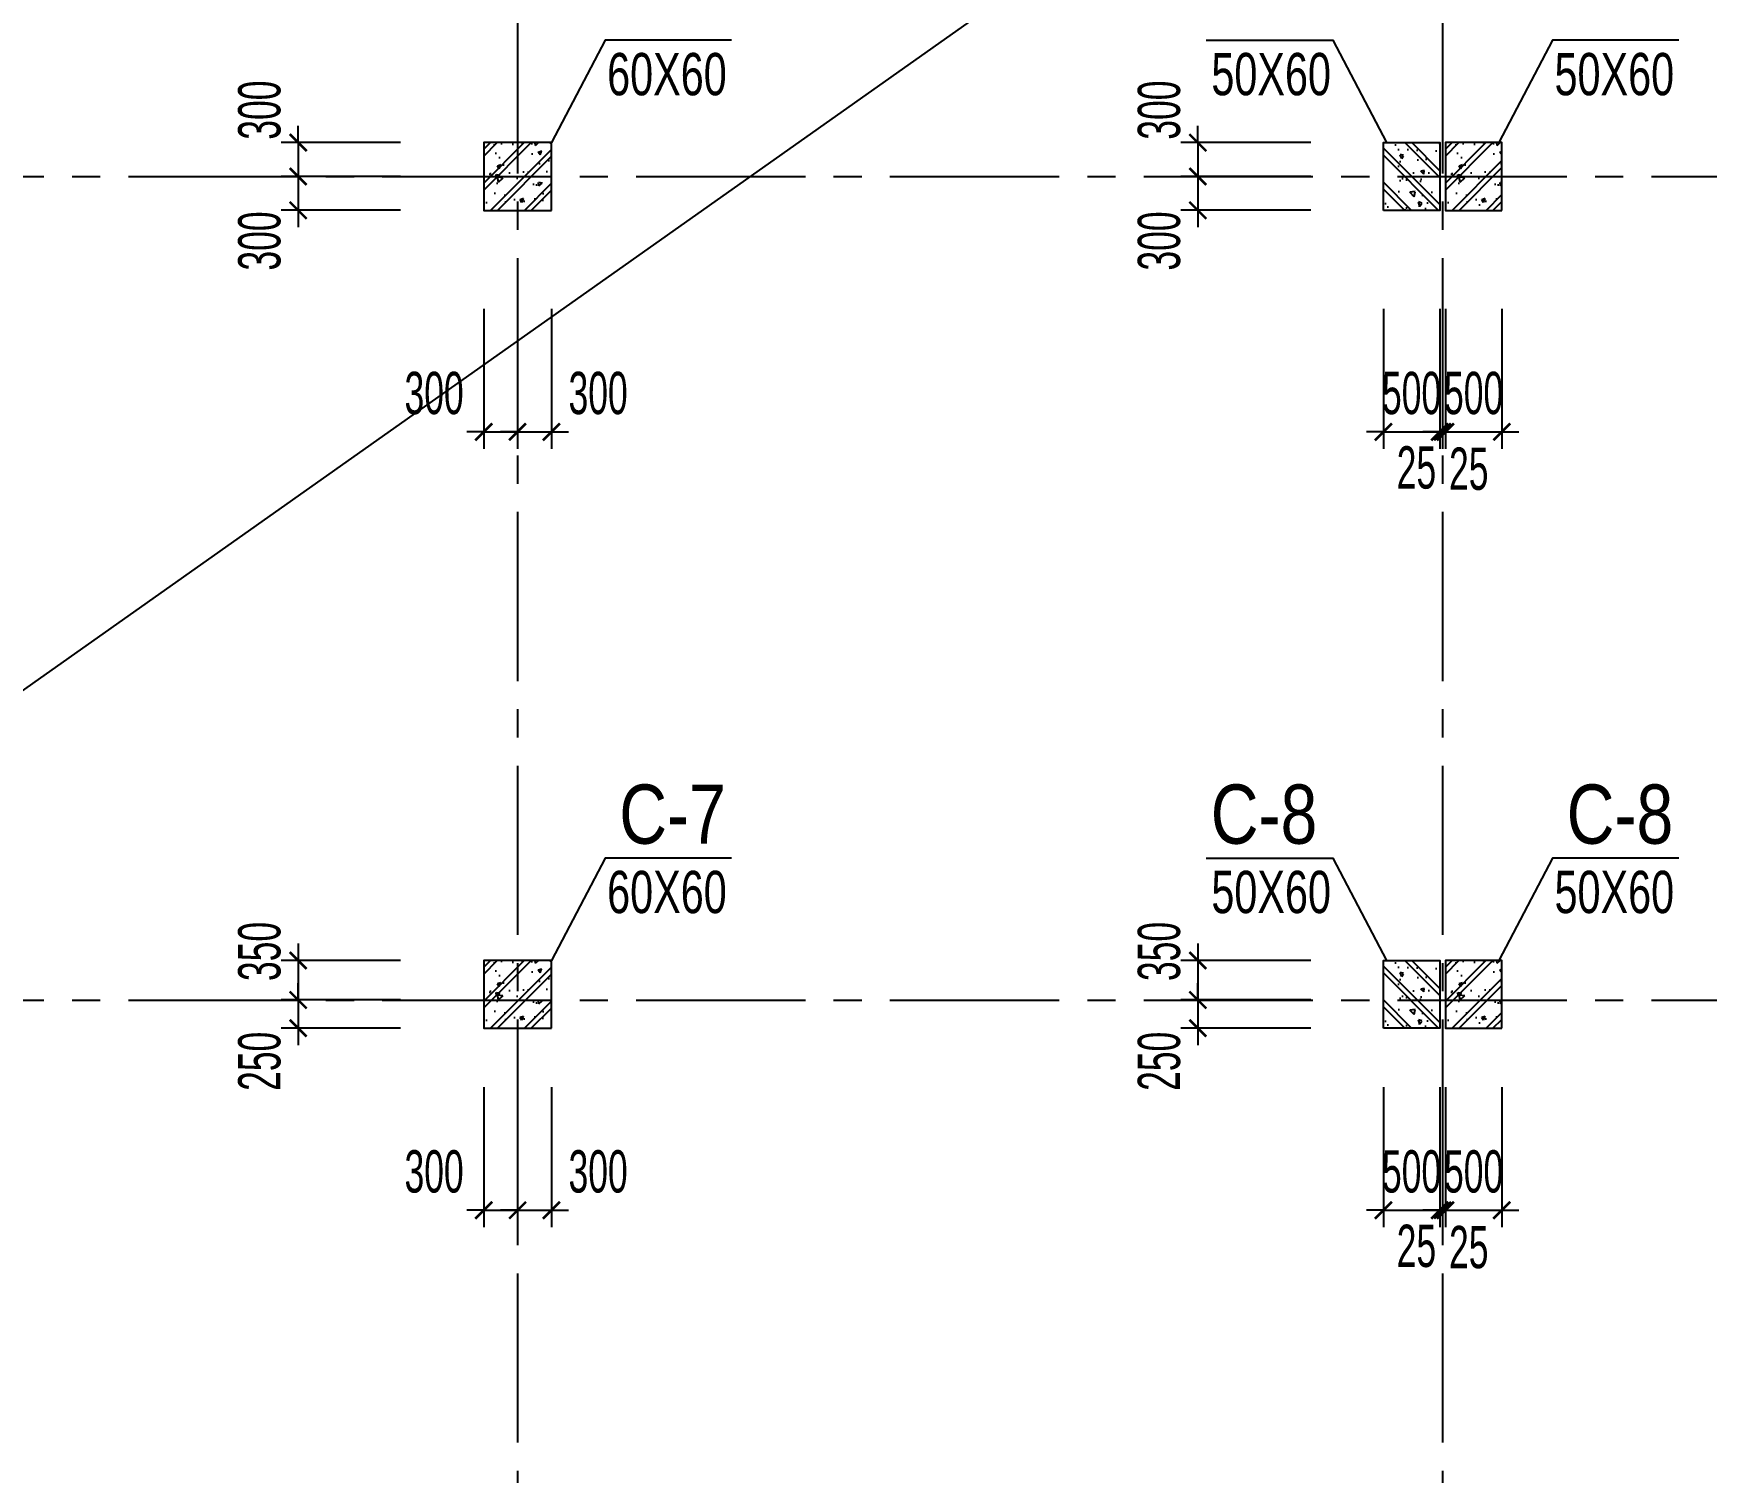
# Model space of a CAD drawing. Extents: x 1719887 to 1865417, y -150890 to 59748.
# Drawn here: x 1774529 to 1789360, y -11448 to 1309 of the extents above; entities that cross this region are included whole.
import ezdxf
from ezdxf.enums import TextEntityAlignment as Align

# ---------------------------------------------------------------- set-up
doc = ezdxf.new("R2010")
doc.units = 0
doc.header["$LTSCALE"] = 1000
doc.header["$MEASUREMENT"] = 0
doc.header["$PDMODE"] = 3
doc.linetypes.add('CENTER2', pattern=[1.125, 0.75, -0.125, 0.125, -0.125])
doc.layers.get('0').update_dxf_attribs({"linetype": 'CONTINUOUS'})
doc.layers.get('Defpoints').update_dxf_attribs({"linetype": 'CONTINUOUS'})
for name, color, linetype in [('CDC.01.AXIS', 160, 'CENTER2'), ('CDC.02.DIM', 1, 'CONTINUOUS'), ('CDC.05.STEEL', 4, 'CONTINUOUS'), ('CDC.06.TEXT', 2, 'CONTINUOUS'), ('CDC.10.HATCH', 9, 'CONTINUOUS'), ('CDC.11.NOTE', 8, 'CONTINUOUS')]:
    doc.layers.add(name, color=color, linetype=linetype)
doc.layers.add('KCS_Plotter', color=11, linetype='CONTINUOUS', plot=False)
doc.styles.add('ARIAL', font='arial.ttf', dxfattribs={"width": 0.6})
doc.dimstyles.new('D150', dxfattribs={"dimscale": 150, "dimtxt": 2.5, "dimasz": 1, "dimexe": 1, "dimexo": 0, "dimgap": 1, "dimtad": 1, "dimdec": 0, "dimdsep": 46, "dimtxsty": 'ARIAL', "dimblk": 'ARCHTICK', "dimcen": 1, "dimdle": 1, "dimclrd": 1, "dimclre": 1, "dimclrt": 2, "dimadec": 0, "dimazin": 0, "dimtfac": 0.00072, "dimtdec": 0, "dimtix": 1, "dimtmove": 2, "dimatfit": 3, "dimldrblk": 'ARCHTICK', "dimfxl": 1, "dimtolj": 1, "dimlwd": -1, "dimlwe": -1, "dimarcsym": 0})

# ---------------------------------------------------------------- blocks, each defined once
blk = doc.blocks.new('TH1')
at = {"layer": 'CDC.10.HATCH'}
h = blk.add_hatch(dxfattribs=at)
h.set_pattern_fill('CHAU-01', color=256, scale=50, angle=270, style=0, pattern_type=2)
h.set_pattern_definition([(40, (32523.4, 210973.62), (-31.376067, 358.63009), [37.5, -412.5]), (95, (32523.4, 210973.6), (376.09607, -69.37567), [30, -330]), (349.5486, (32520.8, 211003.5), (344.71977, 289.25469), [31.870095, -350.571056]), (43.8158, (32623.4, 210973.6), (-82.75951, 533.62052), [56.25, -618.75]), (353.3644, (32616.5, 211018.1), (487.05894, 467.33135), [47.80514, -525.8565]), (98.8158, (32623.4, 210973.6), (487.0593, 467.33097), [45, -495]), (69, (32598.4, 211023.62), (-201.309445, 298.453526), [37.5, -412.5]), (124, (32598.4, 211023.6), (362.57502, 121.657666), [30, -330]), (18.5486, (32581.63, 211048.5), (161.26525, 420.111314), [31.870095, -350.571056]), (52.5, (32523.41, 210973.62), (166.446927, 6.079928), [0, -326, 0, -335, 0, -331.25]), (82.5, (32523.41, 210973.62), (197.205856, 131.534769), [0, -191, 0, -318.5, 0, -126.25]), (122.5, (32523.41, 210862.12), (-11.277436, 266.911218), [0, -125, 0, -390, 0, -517.5]), (132.5, (32523.4, 210812.12), (50.05249, 291.593085), [0, -162.5, 0, -259, 0, -367.5]), (45, (32523.4, 210973.62), (150.26019, -150.26019), []), (45, (32584.66, 210973.62), (150.26019, -150.26019), [])])
h.paths.add_polyline_path([(1781880, -95748), (1781280, -95748), (1781280, -96348), (1781880, -96348)])
h = blk.add_hatch(dxfattribs=at)
h.set_pattern_fill('CHAU-01', color=256, scale=50, angle=270, style=0, pattern_type=2)
h.set_pattern_definition([(140, (3538511.06, 210973.62), (31.376067, 358.63009), [37.5, -412.5]), (85, (3538511.06, 210973.6), (-376.09607, -69.37567), [30, -330]), (190.4514, (3538513.67, 211003.5), (-344.71977, 289.25469), [31.870095, -350.571056]), (136.1842, (3538411.06, 210973.6), (82.75951, 533.62052), [56.25, -618.75]), (186.6356, (3538417.96, 211018.1), (-487.05894, 467.33135), [47.80514, -525.8565]), (81.1842, (3538411.06, 210973.6), (-487.0593, 467.33097), [45, -495]), (111, (3538436.06, 211023.62), (201.309445, 298.453526), [37.5, -412.5]), (56, (3538436.06, 211023.6), (-362.57502, 121.657666), [30, -330]), (161.4514, (3538452.83, 211048.5), (-161.26525, 420.111314), [31.870095, -350.571056]), (127.5, (3538511.06, 210973.62), (-166.446927, 6.079928), [0, -326, 0, -335, 0, -331.25]), (97.5, (3538511.06, 210973.62), (-197.205856, 131.534769), [0, -191, 0, -318.5, 0, -126.25]), (57.5, (3538511.06, 210862.12), (11.277436, 266.911218), [0, -125, 0, -390, 0, -517.5]), (47.5, (3538511.06, 210812.12), (-50.05249, 291.593085), [0, -162.5, 0, -259, 0, -367.5]), (135, (3538511.06, 210973.62), (-150.26019, -150.26019), []), (135, (3538449.8, 210973.62), (-150.26019, -150.26019), [])])
h.paths.add_polyline_path([(1789255, -95748), (1789255, -96348), (1789755, -96348), (1789755, -95748)])
h = blk.add_hatch(dxfattribs=at)
h.set_pattern_fill('CHAU-01', color=256, scale=50, angle=270, style=0, pattern_type=2)
h.set_pattern_definition([(40, (41048.4, 210973.62), (-31.376067, 358.63009), [37.5, -412.5]), (95, (41048.4, 210973.6), (376.09607, -69.37567), [30, -330]), (349.5486, (41045.8, 211003.5), (344.71977, 289.25469), [31.870095, -350.571056]), (43.8158, (41148.4, 210973.6), (-82.75951, 533.62052), [56.25, -618.75]), (353.3644, (41141.5, 211018.1), (487.05894, 467.33135), [47.80514, -525.8565]), (98.8158, (41148.4, 210973.6), (487.0593, 467.33097), [45, -495]), (69, (41123.4, 211023.62), (-201.309445, 298.453526), [37.5, -412.5]), (124, (41123.4, 211023.6), (362.57502, 121.657666), [30, -330]), (18.5486, (41106.63, 211048.5), (161.26525, 420.111314), [31.870095, -350.571056]), (52.5, (41048.41, 210973.62), (166.446927, 6.079928), [0, -326, 0, -335, 0, -331.25]), (82.5, (41048.41, 210973.62), (197.205856, 131.534769), [0, -191, 0, -318.5, 0, -126.25]), (122.5, (41048.41, 210862.12), (-11.277436, 266.911218), [0, -125, 0, -390, 0, -517.5]), (132.5, (41048.4, 210812.12), (50.05249, 291.593085), [0, -162.5, 0, -259, 0, -367.5]), (45, (41048.4, 210973.62), (150.26019, -150.26019), []), (45, (41109.66, 210973.62), (150.26019, -150.26019), [])])
h.paths.add_polyline_path([(1790305, -95748), (1790305, -96348), (1789805, -96348), (1789805, -95748)])
h = blk.add_hatch(dxfattribs=at)
h.set_pattern_fill('CHAU-01', color=256, scale=50, angle=270, style=0, pattern_type=2)
h.set_pattern_definition([(40, (32523.4, 203723.58), (-31.376067, 358.63009), [37.5, -412.5]), (95, (32523.4, 203723.58), (376.09607, -69.37567), [30, -330]), (349.5486, (32520.8, 203753.46), (344.71977, 289.25469), [31.870095, -350.571056]), (43.8158, (32623.4, 203723.58), (-82.75951, 533.62052), [56.25, -618.75]), (353.3644, (32616.5, 203768.04), (487.05894, 467.33135), [47.80514, -525.8565]), (98.8158, (32623.4, 203723.6), (487.0593, 467.33097), [45, -495]), (69, (32598.4, 203773.58), (-201.309445, 298.453526), [37.5, -412.5]), (124, (32598.4, 203773.58), (362.57502, 121.657666), [30, -330]), (18.5486, (32581.63, 203798.45), (161.26525, 420.111314), [31.870095, -350.571056]), (52.5, (32523.41, 203723.58), (166.446927, 6.079928), [0, -326, 0, -335, 0, -331.25]), (82.5, (32523.41, 203723.58), (197.205856, 131.534769), [0, -191, 0, -318.5, 0, -126.25]), (122.5, (32523.41, 203612.08), (-11.277436, 266.911218), [0, -125, 0, -390, 0, -517.5]), (132.5, (32523.4, 203562.08), (50.05249, 291.593085), [0, -162.5, 0, -259, 0, -367.5]), (45, (32523.4, 203723.58), (150.26019, -150.26019), []), (45, (32584.66, 203723.58), (150.26019, -150.26019), [])])
h.paths.add_polyline_path([(1781880, -102998), (1781280, -102998), (1781280, -103598), (1781880, -103598)])
h = blk.add_hatch(dxfattribs=at)
h.set_pattern_fill('CHAU-01', color=256, scale=50, angle=270, style=0, pattern_type=2)
h.set_pattern_definition([(140, (3538511.06, 203723.58), (31.376067, 358.63009), [37.5, -412.5]), (85, (3538511.06, 203723.58), (-376.09607, -69.37567), [30, -330]), (190.4514, (3538513.67, 203753.46), (-344.71977, 289.25469), [31.870095, -350.571056]), (136.1842, (3538411.06, 203723.58), (82.75951, 533.62052), [56.25, -618.75]), (186.6356, (3538417.96, 203768.04), (-487.05894, 467.33135), [47.80514, -525.8565]), (81.1842, (3538411.06, 203723.6), (-487.0593, 467.33097), [45, -495]), (111, (3538436.06, 203773.58), (201.309445, 298.453526), [37.5, -412.5]), (56, (3538436.06, 203773.58), (-362.57502, 121.657666), [30, -330]), (161.4514, (3538452.83, 203798.45), (-161.26525, 420.111314), [31.870095, -350.571056]), (127.5, (3538511.06, 203723.58), (-166.446927, 6.079928), [0, -326, 0, -335, 0, -331.25]), (97.5, (3538511.06, 203723.58), (-197.205856, 131.534769), [0, -191, 0, -318.5, 0, -126.25]), (57.5, (3538511.06, 203612.08), (11.277436, 266.911218), [0, -125, 0, -390, 0, -517.5]), (47.5, (3538511.06, 203562.08), (-50.05249, 291.593085), [0, -162.5, 0, -259, 0, -367.5]), (135, (3538511.06, 203723.58), (-150.26019, -150.26019), []), (135, (3538449.8, 203723.58), (-150.26019, -150.26019), [])])
h.paths.add_polyline_path([(1789255, -102998), (1789255, -103598), (1789755, -103598), (1789755, -102998)])
h = blk.add_hatch(dxfattribs=at)
h.set_pattern_fill('CHAU-01', color=256, scale=50, angle=270, style=0, pattern_type=2)
h.set_pattern_definition([(40, (41048.4, 203723.58), (-31.376067, 358.63009), [37.5, -412.5]), (95, (41048.4, 203723.58), (376.09607, -69.37567), [30, -330]), (349.5486, (41045.8, 203753.46), (344.71977, 289.25469), [31.870095, -350.571056]), (43.8158, (41148.4, 203723.58), (-82.75951, 533.62052), [56.25, -618.75]), (353.3644, (41141.5, 203768.04), (487.05894, 467.33135), [47.80514, -525.8565]), (98.8158, (41148.4, 203723.6), (487.0593, 467.33097), [45, -495]), (69, (41123.4, 203773.58), (-201.309445, 298.453526), [37.5, -412.5]), (124, (41123.4, 203773.58), (362.57502, 121.657666), [30, -330]), (18.5486, (41106.63, 203798.45), (161.26525, 420.111314), [31.870095, -350.571056]), (52.5, (41048.41, 203723.58), (166.446927, 6.079928), [0, -326, 0, -335, 0, -331.25]), (82.5, (41048.41, 203723.58), (197.205856, 131.534769), [0, -191, 0, -318.5, 0, -126.25]), (122.5, (41048.41, 203612.08), (-11.277436, 266.911218), [0, -125, 0, -390, 0, -517.5]), (132.5, (41048.4, 203562.08), (50.05249, 291.593085), [0, -162.5, 0, -259, 0, -367.5]), (45, (41048.4, 203723.58), (150.26019, -150.26019), []), (45, (41109.66, 203723.58), (150.26019, -150.26019), [])])
h.paths.add_polyline_path([(1790305, -102998), (1790305, -103598), (1789805, -103598), (1789805, -102998)])
at = {"layer": 'CDC.01.AXIS', "ltscale": 2}
for p, q in [((1781580, -63021), (1781580, -119734)), ((1789780, -63021), (1789780, -119734)), ((1733131, -96048), (1840145, -96048)), ((1733131, -103348), (1840145, -103348))]:
    blk.add_line(p, q, dxfattribs=at)
at = {"layer": 'CDC.05.STEEL', "ltscale": 2000}
for points in [[(1781880, -96348), (1781880, -95748), (1781280, -95748), (1781280, -96348)], [(1789255, -96348), (1789255, -95748), (1789755, -95748), (1789755, -96348)], [(1790305, -96348), (1790305, -95748), (1789805, -95748), (1789805, -96348)], [(1781880, -103598), (1781880, -102998), (1781280, -102998), (1781280, -103598)], [(1789255, -103598), (1789255, -102998), (1789755, -102998), (1789755, -103598)], [(1790305, -103598), (1790305, -102998), (1789805, -102998), (1789805, -103598)]]:
    blk.add_lwpolyline(points, close=True, dxfattribs=at)
blk = doc.blocks.new('_ARCHTICK')
at = {"color": 0, "linetype": 'ByBlock', "const_width": 0.15}
blk.add_lwpolyline([(-0.5, -0.5), (0.5, 0.5)], dxfattribs=at)
blk = doc.blocks.new('*D571')
at = {"layer": 'CDC.02.DIM', "color": 1, "transparency": 16777216}
for p, q in [((1778520, -1132), (1778520, -2373)), ((1778820, -1132), (1778820, -2373)), ((1778520, -2223), (1778370, -2223)), ((1778520, -2223), (1778820, -2223)), ((1778820, -2223), (1778970, -2223))]:
    blk.add_line(p, q, dxfattribs=at)
at = {"layer": 'Defpoints', "color": 0, "transparency": 16777216}
for p in [(1778520, -1132), (1778820, -1132), (1778820, -2223)]:
    blk.add_point(p, dxfattribs=at)
at = {"layer": 'CDC.02.DIM', "color": 1, "transparency": 16777216, "xscale": 150, "yscale": 150, "zscale": 150}
blk.add_blockref('_ARCHTICK', (1778520, -2223), dxfattribs=at)
at = {"layer": 'CDC.02.DIM', "color": 1, "transparency": 16777216, "xscale": 150, "yscale": 150, "zscale": 150, "rotation": 180}
blk.add_blockref('_ARCHTICK', (1778820, -2223), dxfattribs=at)
at = {"layer": 'CDC.02.DIM', "color": 2, "transparency": 16777216, "insert": (1778080, -1881), "char_height": 375, "attachment_point": 5, "style": 'ARIAL'}
blk.add_mtext('\\A1;300', dxfattribs=at)
blk = doc.blocks.new('*D572')
at = {"layer": 'CDC.02.DIM', "color": 1, "transparency": 16777216}
for p, q in [((1778820, -1132), (1778820, -2373)), ((1779120, -1132), (1779120, -2373)), ((1778820, -2223), (1778670, -2223)), ((1778820, -2223), (1779120, -2223)), ((1779120, -2223), (1779270, -2223))]:
    blk.add_line(p, q, dxfattribs=at)
at = {"layer": 'Defpoints', "color": 0, "transparency": 16777216}
for p in [(1778820, -1132), (1779120, -1132), (1779120, -2223)]:
    blk.add_point(p, dxfattribs=at)
at = {"layer": 'CDC.02.DIM', "color": 1, "transparency": 16777216, "xscale": 150, "yscale": 150, "zscale": 150}
blk.add_blockref('_ARCHTICK', (1778820, -2223), dxfattribs=at)
at = {"layer": 'CDC.02.DIM', "color": 1, "transparency": 16777216, "xscale": 150, "yscale": 150, "zscale": 150, "rotation": 180}
blk.add_blockref('_ARCHTICK', (1779120, -2223), dxfattribs=at)
at = {"layer": 'CDC.02.DIM', "color": 2, "transparency": 16777216, "insert": (1779534, -1881), "char_height": 375, "attachment_point": 5, "style": 'ARIAL'}
blk.add_mtext('\\A1;300', dxfattribs=at)
blk = doc.blocks.new('*D559')
at = {"layer": 'CDC.02.DIM', "color": 1, "transparency": 16777216}
for p, q in [((1786495, -1132), (1786495, -2373)), ((1786995, -1132), (1786995, -2373)), ((1786495, -2223), (1786345, -2223)), ((1786495, -2223), (1786995, -2223)), ((1786995, -2223), (1787145, -2223))]:
    blk.add_line(p, q, dxfattribs=at)
at = {"layer": 'Defpoints', "color": 0, "transparency": 16777216}
for p in [(1786495, -1132), (1786995, -1132), (1786995, -2223)]:
    blk.add_point(p, dxfattribs=at)
at = {"layer": 'CDC.02.DIM', "color": 1, "transparency": 16777216, "xscale": 150, "yscale": 150, "zscale": 150}
blk.add_blockref('_ARCHTICK', (1786495, -2223), dxfattribs=at)
at = {"layer": 'CDC.02.DIM', "color": 1, "transparency": 16777216, "xscale": 150, "yscale": 150, "zscale": 150, "rotation": 180}
blk.add_blockref('_ARCHTICK', (1786995, -2223), dxfattribs=at)
at = {"layer": 'CDC.02.DIM', "color": 2, "transparency": 16777216, "insert": (1786745, -1881), "char_height": 375, "attachment_point": 5, "style": 'ARIAL'}
blk.add_mtext('\\A1;500', dxfattribs=at)
blk = doc.blocks.new('*D560')
at = {"layer": 'CDC.02.DIM', "color": 1, "transparency": 16777216}
for p, q in [((1786995, -1132), (1786995, -2373)), ((1787020, -1132), (1787020, -2373)), ((1786995, -2223), (1786845, -2223)), ((1786995, -2223), (1787020, -2223)), ((1787020, -2223), (1787170, -2223))]:
    blk.add_line(p, q, dxfattribs=at)
at = {"layer": 'Defpoints', "color": 0, "transparency": 16777216}
for p in [(1786995, -1132), (1787020, -1132), (1787020, -2223)]:
    blk.add_point(p, dxfattribs=at)
at = {"layer": 'CDC.02.DIM', "color": 1, "transparency": 16777216, "xscale": 150, "yscale": 150, "zscale": 150}
blk.add_blockref('_ARCHTICK', (1786995, -2223), dxfattribs=at)
at = {"layer": 'CDC.02.DIM', "color": 1, "transparency": 16777216, "xscale": 150, "yscale": 150, "zscale": 150, "rotation": 180}
blk.add_blockref('_ARCHTICK', (1787020, -2223), dxfattribs=at)
at = {"layer": 'CDC.02.DIM', "color": 2, "transparency": 16777216, "insert": (1786788, -2541), "char_height": 375, "attachment_point": 5, "style": 'ARIAL'}
blk.add_mtext('\\A1;25', dxfattribs=at)
blk = doc.blocks.new('*D561')
at = {"layer": 'CDC.02.DIM', "color": 1, "transparency": 16777216}
for p, q in [((1787020, -1132), (1787020, -2373)), ((1787045, -1132), (1787045, -2373)), ((1787020, -2223), (1786870, -2223)), ((1787045, -2223), (1787020, -2223)), ((1787045, -2223), (1787195, -2223))]:
    blk.add_line(p, q, dxfattribs=at)
at = {"layer": 'Defpoints', "color": 0, "transparency": 16777216}
for p in [(1787020, -1132), (1787045, -1132), (1787020, -2223)]:
    blk.add_point(p, dxfattribs=at)
at = {"layer": 'CDC.02.DIM', "color": 1, "transparency": 16777216, "xscale": 150, "yscale": 150, "zscale": 150}
blk.add_blockref('_ARCHTICK', (1787020, -2223), dxfattribs=at)
at = {"layer": 'CDC.02.DIM', "color": 1, "transparency": 16777216, "xscale": 150, "yscale": 150, "zscale": 150, "rotation": 180}
blk.add_blockref('_ARCHTICK', (1787045, -2223), dxfattribs=at)
at = {"layer": 'CDC.02.DIM', "color": 2, "transparency": 16777216, "insert": (1787252, -2552), "char_height": 375, "attachment_point": 5, "style": 'ARIAL'}
blk.add_mtext('\\A1;25', dxfattribs=at)
blk = doc.blocks.new('*D562')
at = {"layer": 'CDC.02.DIM', "color": 1, "transparency": 16777216}
for p, q in [((1787045, -1132), (1787045, -2373)), ((1787545, -1132), (1787545, -2373)), ((1787045, -2223), (1786895, -2223)), ((1787045, -2223), (1787545, -2223)), ((1787545, -2223), (1787695, -2223))]:
    blk.add_line(p, q, dxfattribs=at)
at = {"layer": 'Defpoints', "color": 0, "transparency": 16777216}
for p in [(1787045, -1132), (1787545, -1132), (1787545, -2223)]:
    blk.add_point(p, dxfattribs=at)
at = {"layer": 'CDC.02.DIM', "color": 1, "transparency": 16777216, "xscale": 150, "yscale": 150, "zscale": 150}
blk.add_blockref('_ARCHTICK', (1787045, -2223), dxfattribs=at)
at = {"layer": 'CDC.02.DIM', "color": 1, "transparency": 16777216, "xscale": 150, "yscale": 150, "zscale": 150, "rotation": 180}
blk.add_blockref('_ARCHTICK', (1787545, -2223), dxfattribs=at)
at = {"layer": 'CDC.02.DIM', "color": 2, "transparency": 16777216, "insert": (1787295, -1881), "char_height": 375, "attachment_point": 5, "style": 'ARIAL'}
blk.add_mtext('\\A1;500', dxfattribs=at)
blk = doc.blocks.new('*D597')
at = {"layer": 'CDC.02.DIM', "color": 1, "transparency": 16777216}
for p, q in [((1778520, -8032), (1778520, -9273)), ((1778820, -8032), (1778820, -9273)), ((1778520, -9123), (1778370, -9123)), ((1778520, -9123), (1778820, -9123)), ((1778820, -9123), (1778970, -9123))]:
    blk.add_line(p, q, dxfattribs=at)
at = {"layer": 'Defpoints', "color": 0, "transparency": 16777216}
for p in [(1778520, -8032), (1778820, -8032), (1778820, -9123)]:
    blk.add_point(p, dxfattribs=at)
at = {"layer": 'CDC.02.DIM', "color": 1, "transparency": 16777216, "xscale": 150, "yscale": 150, "zscale": 150}
blk.add_blockref('_ARCHTICK', (1778520, -9123), dxfattribs=at)
at = {"layer": 'CDC.02.DIM', "color": 1, "transparency": 16777216, "xscale": 150, "yscale": 150, "zscale": 150, "rotation": 180}
blk.add_blockref('_ARCHTICK', (1778820, -9123), dxfattribs=at)
at = {"layer": 'CDC.02.DIM', "color": 2, "transparency": 16777216, "insert": (1778080, -8781), "char_height": 375, "attachment_point": 5, "style": 'ARIAL'}
blk.add_mtext('\\A1;300', dxfattribs=at)
blk = doc.blocks.new('*D598')
at = {"layer": 'CDC.02.DIM', "color": 1, "transparency": 16777216}
for p, q in [((1778820, -8032), (1778820, -9273)), ((1779120, -8032), (1779120, -9273)), ((1778820, -9123), (1778670, -9123)), ((1778820, -9123), (1779120, -9123)), ((1779120, -9123), (1779270, -9123))]:
    blk.add_line(p, q, dxfattribs=at)
at = {"layer": 'Defpoints', "color": 0, "transparency": 16777216}
for p in [(1778820, -8032), (1779120, -8032), (1779120, -9123)]:
    blk.add_point(p, dxfattribs=at)
at = {"layer": 'CDC.02.DIM', "color": 1, "transparency": 16777216, "xscale": 150, "yscale": 150, "zscale": 150}
blk.add_blockref('_ARCHTICK', (1778820, -9123), dxfattribs=at)
at = {"layer": 'CDC.02.DIM', "color": 1, "transparency": 16777216, "xscale": 150, "yscale": 150, "zscale": 150, "rotation": 180}
blk.add_blockref('_ARCHTICK', (1779120, -9123), dxfattribs=at)
at = {"layer": 'CDC.02.DIM', "color": 2, "transparency": 16777216, "insert": (1779534, -8781), "char_height": 375, "attachment_point": 5, "style": 'ARIAL'}
blk.add_mtext('\\A1;300', dxfattribs=at)
blk = doc.blocks.new('*D583')
at = {"layer": 'CDC.02.DIM', "color": 1, "transparency": 16777216}
for p, q in [((1786495, -8032), (1786495, -9273)), ((1786995, -8032), (1786995, -9273)), ((1786495, -9123), (1786345, -9123)), ((1786495, -9123), (1786995, -9123)), ((1786995, -9123), (1787145, -9123))]:
    blk.add_line(p, q, dxfattribs=at)
at = {"layer": 'Defpoints', "color": 0, "transparency": 16777216}
for p in [(1786495, -8032), (1786995, -8032), (1786995, -9123)]:
    blk.add_point(p, dxfattribs=at)
at = {"layer": 'CDC.02.DIM', "color": 1, "transparency": 16777216, "xscale": 150, "yscale": 150, "zscale": 150}
blk.add_blockref('_ARCHTICK', (1786495, -9123), dxfattribs=at)
at = {"layer": 'CDC.02.DIM', "color": 1, "transparency": 16777216, "xscale": 150, "yscale": 150, "zscale": 150, "rotation": 180}
blk.add_blockref('_ARCHTICK', (1786995, -9123), dxfattribs=at)
at = {"layer": 'CDC.02.DIM', "color": 2, "transparency": 16777216, "insert": (1786745, -8781), "char_height": 375, "attachment_point": 5, "style": 'ARIAL'}
blk.add_mtext('\\A1;500', dxfattribs=at)
blk = doc.blocks.new('*D584')
at = {"layer": 'CDC.02.DIM', "color": 1, "transparency": 16777216}
for p, q in [((1786995, -8032), (1786995, -9273)), ((1787020, -8032), (1787020, -9273)), ((1786995, -9123), (1786845, -9123)), ((1786995, -9123), (1787020, -9123)), ((1787020, -9123), (1787170, -9123))]:
    blk.add_line(p, q, dxfattribs=at)
at = {"layer": 'Defpoints', "color": 0, "transparency": 16777216}
for p in [(1786995, -8032), (1787020, -8032), (1787020, -9123)]:
    blk.add_point(p, dxfattribs=at)
at = {"layer": 'CDC.02.DIM', "color": 1, "transparency": 16777216, "xscale": 150, "yscale": 150, "zscale": 150}
blk.add_blockref('_ARCHTICK', (1786995, -9123), dxfattribs=at)
at = {"layer": 'CDC.02.DIM', "color": 1, "transparency": 16777216, "xscale": 150, "yscale": 150, "zscale": 150, "rotation": 180}
blk.add_blockref('_ARCHTICK', (1787020, -9123), dxfattribs=at)
at = {"layer": 'CDC.02.DIM', "color": 2, "transparency": 16777216, "insert": (1786788, -9441), "char_height": 375, "attachment_point": 5, "style": 'ARIAL'}
blk.add_mtext('\\A1;25', dxfattribs=at)
blk = doc.blocks.new('*D585')
at = {"layer": 'CDC.02.DIM', "color": 1, "transparency": 16777216}
for p, q in [((1787020, -8032), (1787020, -9273)), ((1787045, -8032), (1787045, -9273)), ((1787020, -9123), (1786870, -9123)), ((1787045, -9123), (1787020, -9123)), ((1787045, -9123), (1787195, -9123))]:
    blk.add_line(p, q, dxfattribs=at)
at = {"layer": 'Defpoints', "color": 0, "transparency": 16777216}
for p in [(1787020, -8032), (1787045, -8032), (1787020, -9123)]:
    blk.add_point(p, dxfattribs=at)
at = {"layer": 'CDC.02.DIM', "color": 1, "transparency": 16777216, "xscale": 150, "yscale": 150, "zscale": 150}
blk.add_blockref('_ARCHTICK', (1787020, -9123), dxfattribs=at)
at = {"layer": 'CDC.02.DIM', "color": 1, "transparency": 16777216, "xscale": 150, "yscale": 150, "zscale": 150, "rotation": 180}
blk.add_blockref('_ARCHTICK', (1787045, -9123), dxfattribs=at)
at = {"layer": 'CDC.02.DIM', "color": 2, "transparency": 16777216, "insert": (1787252, -9452), "char_height": 375, "attachment_point": 5, "style": 'ARIAL'}
blk.add_mtext('\\A1;25', dxfattribs=at)
blk = doc.blocks.new('*D586')
at = {"layer": 'CDC.02.DIM', "color": 1, "transparency": 16777216}
for p, q in [((1787045, -8032), (1787045, -9273)), ((1787545, -8032), (1787545, -9273)), ((1787045, -9123), (1786895, -9123)), ((1787045, -9123), (1787545, -9123)), ((1787545, -9123), (1787695, -9123))]:
    blk.add_line(p, q, dxfattribs=at)
at = {"layer": 'Defpoints', "color": 0, "transparency": 16777216}
for p in [(1787045, -8032), (1787545, -8032), (1787545, -9123)]:
    blk.add_point(p, dxfattribs=at)
at = {"layer": 'CDC.02.DIM', "color": 1, "transparency": 16777216, "xscale": 150, "yscale": 150, "zscale": 150}
blk.add_blockref('_ARCHTICK', (1787045, -9123), dxfattribs=at)
at = {"layer": 'CDC.02.DIM', "color": 1, "transparency": 16777216, "xscale": 150, "yscale": 150, "zscale": 150, "rotation": 180}
blk.add_blockref('_ARCHTICK', (1787545, -9123), dxfattribs=at)
at = {"layer": 'CDC.02.DIM', "color": 2, "transparency": 16777216, "insert": (1787295, -8781), "char_height": 375, "attachment_point": 5, "style": 'ARIAL'}
blk.add_mtext('\\A1;500', dxfattribs=at)
blk = doc.blocks.new('*D933')
at = {"layer": 'CDC.02.DIM', "color": 1, "transparency": 16777216}
for p, q in [((1776875, 341), (1776875, 491)), ((1777783, 341), (1776725, 341)), ((1776875, 341), (1776875, 41)), ((1777783, 41), (1776725, 41)), ((1776875, 41), (1776875, -109))]:
    blk.add_line(p, q, dxfattribs=at)
at = {"layer": 'Defpoints', "color": 0, "transparency": 16777216}
for p in [(1777783, 341), (1776875, 41), (1777783, 41)]:
    blk.add_point(p, dxfattribs=at)
at = {"layer": 'CDC.02.DIM', "color": 1, "transparency": 16777216, "xscale": 150, "yscale": 150, "zscale": 150}
for p, rotation in [((1776875, 341), 270), ((1776875, 41), 90)]:
    blk.add_blockref('_ARCHTICK', p, dxfattribs=dict(at, rotation=rotation))
at = {"layer": 'CDC.02.DIM', "color": 2, "transparency": 16777216, "insert": (1776533, 629), "char_height": 375, "attachment_point": 5, "rotation": 90, "style": 'ARIAL'}
blk.add_mtext('\\A1;300', dxfattribs=at)
blk = doc.blocks.new('*D934')
at = {"layer": 'CDC.02.DIM', "color": 1, "transparency": 16777216}
for p, q in [((1776875, 191), (1776875, -409)), ((1777783, 41), (1776725, 41)), ((1777783, -259), (1776725, -259))]:
    blk.add_line(p, q, dxfattribs=at)
at = {"layer": 'Defpoints', "color": 0, "transparency": 16777216}
for p in [(1777783, 41), (1776875, -259), (1777783, -259)]:
    blk.add_point(p, dxfattribs=at)
at = {"layer": 'CDC.02.DIM', "color": 1, "transparency": 16777216, "xscale": 150, "yscale": 150, "zscale": 150}
for p, rotation in [((1776875, 41), 90), ((1776875, -259), 270)]:
    blk.add_blockref('_ARCHTICK', p, dxfattribs=dict(at, rotation=rotation))
at = {"layer": 'CDC.02.DIM', "color": 2, "transparency": 16777216, "insert": (1776533, -531), "char_height": 375, "attachment_point": 5, "rotation": 90, "style": 'ARIAL'}
blk.add_mtext('\\A1;300', dxfattribs=at)
blk = doc.blocks.new('*D935')
at = {"layer": 'CDC.02.DIM', "color": 1, "transparency": 16777216}
for p, q in [((1776875, -6759), (1776875, -7409)), ((1777783, -6909), (1776725, -6909)), ((1777783, -7259), (1776725, -7259))]:
    blk.add_line(p, q, dxfattribs=at)
at = {"layer": 'Defpoints', "color": 0, "transparency": 16777216}
for p in [(1777783, -6909), (1776875, -7259), (1777783, -7259)]:
    blk.add_point(p, dxfattribs=at)
at = {"layer": 'CDC.02.DIM', "color": 1, "transparency": 16777216, "xscale": 150, "yscale": 150, "zscale": 150}
for p, rotation in [((1776875, -6909), 90), ((1776875, -7259), 270)]:
    blk.add_blockref('_ARCHTICK', p, dxfattribs=dict(at, rotation=rotation))
at = {"layer": 'CDC.02.DIM', "color": 2, "transparency": 16777216, "insert": (1776533, -6829), "char_height": 375, "attachment_point": 5, "rotation": 90, "style": 'ARIAL'}
blk.add_mtext('\\A1;350', dxfattribs=at)
blk = doc.blocks.new('*D936')
at = {"layer": 'CDC.02.DIM', "color": 1, "transparency": 16777216}
for p, q in [((1776875, -7259), (1776875, -7109)), ((1777783, -7259), (1776725, -7259)), ((1776875, -7259), (1776875, -7509)), ((1777783, -7509), (1776725, -7509)), ((1776875, -7509), (1776875, -7659))]:
    blk.add_line(p, q, dxfattribs=at)
at = {"layer": 'Defpoints', "color": 0, "transparency": 16777216}
for p in [(1777783, -7259), (1776875, -7509), (1777783, -7509)]:
    blk.add_point(p, dxfattribs=at)
at = {"layer": 'CDC.02.DIM', "color": 1, "transparency": 16777216, "xscale": 150, "yscale": 150, "zscale": 150}
for p, rotation in [((1776875, -7259), 270), ((1776875, -7509), 90)]:
    blk.add_blockref('_ARCHTICK', p, dxfattribs=dict(at, rotation=rotation))
at = {"layer": 'CDC.02.DIM', "color": 2, "transparency": 16777216, "insert": (1776533, -7803), "char_height": 375, "attachment_point": 5, "rotation": 90, "style": 'ARIAL'}
blk.add_mtext('\\A1;250', dxfattribs=at)
blk = doc.blocks.new('*D956')
at = {"layer": 'CDC.02.DIM', "color": 1, "transparency": 16777216}
for p, q in [((1784850, 341), (1784850, 491)), ((1785852, 341), (1784700, 341)), ((1784850, 341), (1784850, 41)), ((1785852, 41), (1784700, 41)), ((1784850, 41), (1784850, -109))]:
    blk.add_line(p, q, dxfattribs=at)
at = {"layer": 'Defpoints', "color": 0, "transparency": 16777216}
for p in [(1785852, 341), (1784850, 41), (1785852, 41)]:
    blk.add_point(p, dxfattribs=at)
at = {"layer": 'CDC.02.DIM', "color": 1, "transparency": 16777216, "xscale": 150, "yscale": 150, "zscale": 150}
for p, rotation in [((1784850, 341), 270), ((1784850, 41), 90)]:
    blk.add_blockref('_ARCHTICK', p, dxfattribs=dict(at, rotation=rotation))
at = {"layer": 'CDC.02.DIM', "color": 2, "transparency": 16777216, "insert": (1784508, 629), "char_height": 375, "attachment_point": 5, "rotation": 90, "style": 'ARIAL'}
blk.add_mtext('\\A1;300', dxfattribs=at)
blk = doc.blocks.new('*D957')
at = {"layer": 'CDC.02.DIM', "color": 1, "transparency": 16777216}
for p, q in [((1784850, 191), (1784850, -409)), ((1785852, 41), (1784700, 41)), ((1785852, -259), (1784700, -259))]:
    blk.add_line(p, q, dxfattribs=at)
at = {"layer": 'Defpoints', "color": 0, "transparency": 16777216}
for p in [(1785852, 41), (1784850, -259), (1785852, -259)]:
    blk.add_point(p, dxfattribs=at)
at = {"layer": 'CDC.02.DIM', "color": 1, "transparency": 16777216, "xscale": 150, "yscale": 150, "zscale": 150}
for p, rotation in [((1784850, 41), 90), ((1784850, -259), 270)]:
    blk.add_blockref('_ARCHTICK', p, dxfattribs=dict(at, rotation=rotation))
at = {"layer": 'CDC.02.DIM', "color": 2, "transparency": 16777216, "insert": (1784508, -531), "char_height": 375, "attachment_point": 5, "rotation": 90, "style": 'ARIAL'}
blk.add_mtext('\\A1;300', dxfattribs=at)
blk = doc.blocks.new('*D958')
at = {"layer": 'CDC.02.DIM', "color": 1, "transparency": 16777216}
for p, q in [((1784850, -6759), (1784850, -7409)), ((1785852, -6909), (1784700, -6909)), ((1785852, -7259), (1784700, -7259))]:
    blk.add_line(p, q, dxfattribs=at)
at = {"layer": 'Defpoints', "color": 0, "transparency": 16777216}
for p in [(1785852, -6909), (1784850, -7259), (1785852, -7259)]:
    blk.add_point(p, dxfattribs=at)
at = {"layer": 'CDC.02.DIM', "color": 1, "transparency": 16777216, "xscale": 150, "yscale": 150, "zscale": 150}
for p, rotation in [((1784850, -6909), 90), ((1784850, -7259), 270)]:
    blk.add_blockref('_ARCHTICK', p, dxfattribs=dict(at, rotation=rotation))
at = {"layer": 'CDC.02.DIM', "color": 2, "transparency": 16777216, "insert": (1784508, -6829), "char_height": 375, "attachment_point": 5, "rotation": 90, "style": 'ARIAL'}
blk.add_mtext('\\A1;350', dxfattribs=at)
blk = doc.blocks.new('*D959')
at = {"layer": 'CDC.02.DIM', "color": 1, "transparency": 16777216}
for p, q in [((1784850, -7259), (1784850, -7109)), ((1785852, -7259), (1784700, -7259)), ((1784850, -7259), (1784850, -7509)), ((1785852, -7509), (1784700, -7509)), ((1784850, -7509), (1784850, -7659))]:
    blk.add_line(p, q, dxfattribs=at)
at = {"layer": 'Defpoints', "color": 0, "transparency": 16777216}
for p in [(1785852, -7259), (1784850, -7509), (1785852, -7509)]:
    blk.add_point(p, dxfattribs=at)
at = {"layer": 'CDC.02.DIM', "color": 1, "transparency": 16777216, "xscale": 150, "yscale": 150, "zscale": 150}
for p, rotation in [((1784850, -7259), 270), ((1784850, -7509), 90)]:
    blk.add_blockref('_ARCHTICK', p, dxfattribs=dict(at, rotation=rotation))
at = {"layer": 'CDC.02.DIM', "color": 2, "transparency": 16777216, "insert": (1784508, -7803), "char_height": 375, "attachment_point": 5, "rotation": 90, "style": 'ARIAL'}
blk.add_mtext('\\A1;250', dxfattribs=at)

msp = doc.modelspace()

# ---------------------------------------------------------------- linework, layer by layer
at = {"layer": 'CDC.11.NOTE'}
for points in [[(1780717, 1248.4), (1779596.1, 1248.4), (1779120.2, 340.9)], [(1784925, 1248.5), (1786045.9, 1248.5), (1786521.9, 341)], [(1789115.3, 1248.5), (1787994.4, 1248.5), (1787518.5, 341)], [(1780717, -6001.7), (1779596.1, -6001.7), (1779120.2, -6909.2)], [(1784925, -6001.5), (1786045.9, -6001.5), (1786521.9, -6909)], [(1789115.3, -6001.5), (1787994.4, -6001.5), (1787518.5, -6909)]]:
    msp.add_lwpolyline(points, dxfattribs=at)
at = {"layer": 'KCS_Plotter'}
msp.add_line((1865416.7, 59748.5), (1719886.7, -43039.7), dxfattribs=at)

# ---------------------------------------------------------------- block references
at = {"layer": 'CDC.10.HATCH'}
msp.add_blockref('TH1', (-2759.9, 96088.6), dxfattribs=at)

# ---------------------------------------------------------------- texts
at = {"layer": 'CDC.06.TEXT', "style": 'ARIAL'}
for s, height, width, p in [('60X60', 375, 0.7, (1780144, 948.3)), ('50X60', 375, 0.7, (1785500.3, 948.5)), ('50X60', 375, 0.7, (1788542.3, 948.5)), ('C-7', 525, 0.8, (1780194, -5611.5)), ('C-8', 525, 0.8, (1785437.2, -5611.4)), ('C-8', 525, 0.8, (1788592.3, -5611.4)), ('60X60', 375, 0.7, (1780144, -6301.7)), ('50X60', 375, 0.7, (1785500.3, -6301.6)), ('50X60', 375, 0.7, (1788542.3, -6301.6))]:
    msp.add_text(s, height=height, dxfattribs=dict(at, width=width)).set_placement(p, align=Align.MIDDLE_CENTER)

# ---------------------------------------------------------------- dimensions: what is measured, and where the dimension line sits
at = {"layer": 'CDC.02.DIM'}
for base, p1, p2, picture, middle in [((1776874.9, 40.9), (1777782.7, 340.9), (1777782.7, 40.9), '*D933', (1776533.3, 628.6)), ((1784849.9, 40.9), (1785852.1, 340.9), (1785852.1, 40.9), '*D956', (1784508.3, 628.6)), ((1776874.9, -259.1), (1777782.7, 40.9), (1777782.7, -259.1), '*D934', (1776533.3, -530.7)), ((1784849.9, -259.1), (1785852.1, 40.9), (1785852.1, -259.1), '*D957', (1784508.3, -530.7)), ((1776874.9, -7259.1), (1777782.7, -6909.2), (1777782.7, -7259.1), '*D935', (1776533.3, -6829.1)), ((1784849.9, -7259.1), (1785852.1, -6909.2), (1785852.1, -7259.1), '*D958', (1784508.3, -6829.1)), ((1776874.9, -7509.2), (1777782.7, -7259.1), (1777782.7, -7509.2), '*D936', (1776533.4, -7802.8)), ((1784849.9, -7509.2), (1785852.1, -7259.1), (1785852.1, -7509.2), '*D959', (1784508.4, -7802.8))]:
    dim = msp.add_linear_dim(base=base, p1=p1, p2=p2, angle=90, dimstyle='D150', dxfattribs=at)
    dim.commit()
    dim.dimension.update_dxf_attribs({"geometry": picture, "text_midpoint": middle, "dimtype": 160})
for base, p1, p2, picture, middle in [((1778819.9, -2222.8), (1778519.9, -1131.9), (1778819.9, -1131.9), '*D571', (1778080.1, -1881.2)), ((1779119.9, -2222.8), (1778819.9, -1131.9), (1779119.9, -1131.9), '*D572', (1779533.7, -1881.2)), ((1787019.9, -2222.8), (1786994.9, -1131.9), (1787019.9, -1131.9), '*D560', (1786788, -2540.9)), ((1787019.9, -2222.8), (1787044.9, -1131.9), (1787019.9, -1131.9), '*D561', (1787252, -2551.9)), ((1778819.9, -9122.8), (1778519.9, -8032), (1778819.9, -8032), '*D597', (1778080.1, -8781.2)), ((1779119.9, -9122.8), (1778819.9, -8032), (1779119.9, -8032), '*D598', (1779533.7, -8781.2)), ((1787019.9, -9122.8), (1786994.9, -8032), (1787019.9, -8032), '*D584', (1786788, -9440.9)), ((1787019.9, -9122.8), (1787044.9, -8032), (1787019.9, -8032), '*D585', (1787252, -9452))]:
    dim = msp.add_linear_dim(base=base, p1=p1, p2=p2, dimstyle='D150', dxfattribs=at)
    dim.commit()
    dim.dimension.update_dxf_attribs({"geometry": picture, "text_midpoint": middle, "dimtype": 160})
for base, p1, p2, picture, middle in [((1786994.9, -2222.8), (1786494.9, -1131.9), (1786994.9, -1131.9), '*D559', (1786744.9, -1881.3)), ((1787544.9, -2222.8), (1787044.9, -1131.9), (1787544.9, -1131.9), '*D562', (1787294.9, -1881.3)), ((1786994.9, -9122.8), (1786494.9, -8032), (1786994.9, -8032), '*D583', (1786744.9, -8781.4)), ((1787544.9, -9122.8), (1787044.9, -8032), (1787544.9, -8032), '*D586', (1787294.9, -8781.4))]:
    dim = msp.add_linear_dim(base=base, p1=p1, p2=p2, dimstyle='D150', dxfattribs=at)
    dim.commit()
    dim.dimension.update_dxf_attribs({"geometry": picture, "text_midpoint": middle})

doc.saveas('drawing.dxf')
